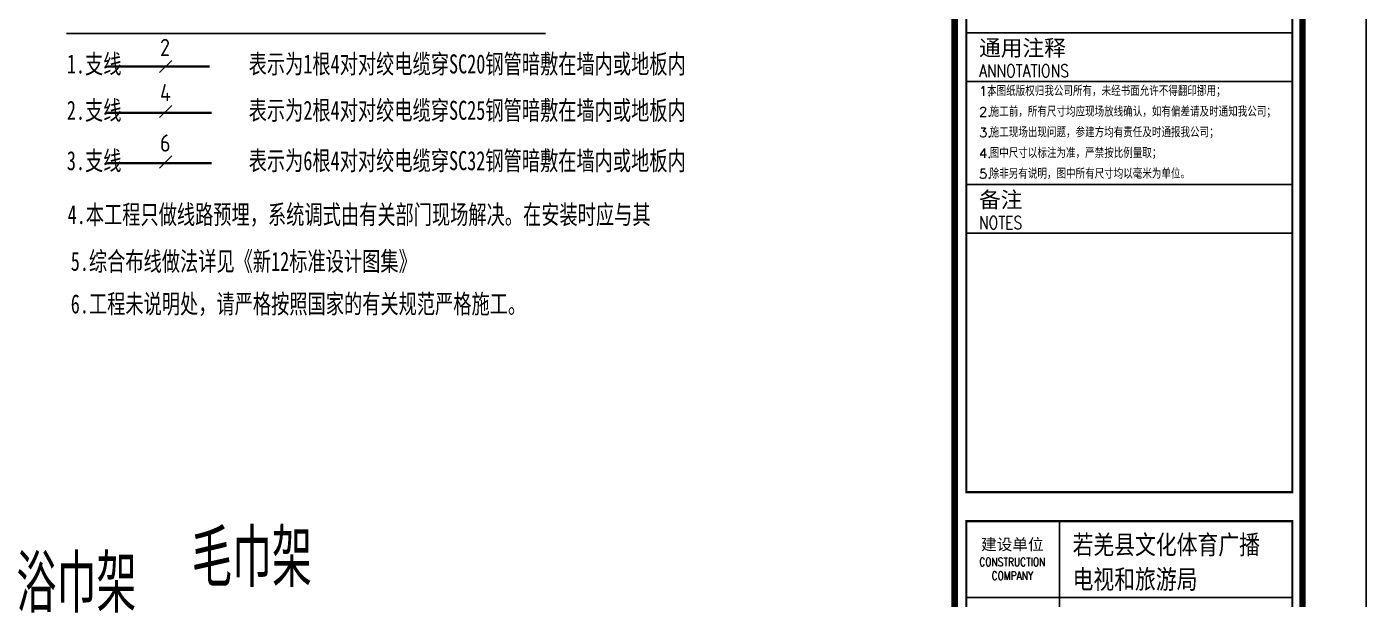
# Model space of a CAD drawing. Extents: x 815029915 to 815825525, y 579155098 to 579748855.
# Drawn here: x 815642773 to 815663833, y 579330385 to 579339380 of the extents above; entities that cross this region are included whole.
import ezdxf

# ---------------------------------------------------------------- set-up
doc = ezdxf.new("R2010")
doc.units = 0
doc.header["$LTSCALE"] = 100
doc.header["$MEASUREMENT"] = 0
for name, color, linetype in [('LIN1', 7, 'Continuous'), ('PUB_TITLE', 4, 'Continuous'), ('TK', 7, 'Continuous'), ('wxf', 7, 'Continuous'), ('zm', 1, 'Continuous')]:
    doc.layers.add(name, color=color, linetype=linetype)
doc.styles.add('-宋体', font='', dxfattribs={"width": 0.8})
doc.styles.add('-黑体', font='', dxfattribs={"width": 0.8})
doc.styles.add('CCIAD-图框(标题项)', font='')
doc.styles.add('CCIAD-图框(版权说明)', font='txt.shx', dxfattribs={"width": 0.7, "bigfont": 'gbcbig.shx'})
doc.styles.add('HZ_TXT', font='TXT.shx', dxfattribs={"bigfont": 'hztxt.shx'})
doc.styles.get("Standard").update_dxf_attribs({"font": 'gbenor.shx', "bigfont": 'gbcbig.shx'})
doc.styles.add('基本字体', font='simplex.shx', dxfattribs={"height": 180, "bigfont": 'hztxt.shx'})
doc.styles.get('-宋体').set_extended_font_data('SimSun')
doc.styles.get('-黑体').set_extended_font_data('SimHei')
doc.styles.get('CCIAD-图框(标题项)').set_extended_font_data('SimHei')

# ---------------------------------------------------------------- blocks, each defined once
blk = doc.blocks.new('CCIAD-TK-A2-图签')
at = {"layer": 'TK'}
for p, q in [((582.39, 262.13), (531.12, 262.13)), ((531.32, 185.4), (582.39, 185.4)), ((545.77, 185.4), (545.77, 131.4)), ((531.32, 173.4), (582.39, 173.4)), ((543.32, 173.4), (582.39, 173.4))]:
    blk.add_line(p, q, dxfattribs=at)
at = {"layer": 'TK', "const_width": 1}
blk.add_lwpolyline([(529.29, 10.46), (529.29, 410)], dxfattribs=at)
at = {"layer": 'TK'}
for points in [[(529.29, 10.46), (584, 10.46), (584, 410)], [(531.12, 254.49), (582.39, 254.49)], [(531.12, 238.28), (582.39, 238.28)], [(531.12, 230.63), (582.39, 230.63)]]:
    blk.add_lwpolyline(points, dxfattribs=at)
at = {"layer": 'TK', "const_width": 0.347}
for points in [[(531.12, 335.84), (582.39, 335.84), (582.39, 189.94), (531.12, 189.94)], [(531.12, 185.4), (582.39, 185.4), (582.39, 13.25), (531.12, 13.25)]]:
    blk.add_lwpolyline(points, close=True, dxfattribs=at)
at = {"layer": 'TK'}
for s, height, style, p in [('通用注释', 2.5, 'CCIAD-图框(标题项)', (533.13, 258.5)), ('1.', 1.5, 'CCIAD-图框(版权说明)', (533.13, 252.22)), ('本图纸版权归我公司所有，未经书面允许不得翻印挪用；', 1.5, 'CCIAD-图框(版权说明)', (534.39, 252.22)), ('施工前，所有尺寸均应现场放线确认，如有偏差请及时通知我公司；', 1.5, 'CCIAD-图框(版权说明)', (534.8, 248.97)), ('2.', 1.5, 'CCIAD-图框(版权说明)', (533.13, 248.97)), ('3.', 1.5, 'CCIAD-图框(版权说明)', (533.13, 245.72)), ('施工现场出现问题，参建方均有责任及时通报我公司；', 1.5, 'CCIAD-图框(版权说明)', (534.8, 245.72)), ('4.', 1.5, 'CCIAD-图框(版权说明)', (533.13, 242.47)), ('图中尺寸以标注为准，严禁按比例量取；', 1.5, 'CCIAD-图框(版权说明)', (534.8, 242.47)), ('5.', 1.5, 'CCIAD-图框(版权说明)', (533.13, 239.22)), ('除非另有说明，图中所有尺寸均以毫米为单位。', 1.5, 'CCIAD-图框(版权说明)', (534.8, 239.22)), ('备注', 2.5, 'CCIAD-图框(标题项)', (533.13, 234.65))]:
    blk.add_text(s, height=height, dxfattribs=dict(at, style=style)).set_placement(p)
at = {"layer": 'TK', "style": 'CCIAD-图框(版权说明)', "width": 0.8}
for s, p in [('ANNOTATIONS', (533.13, 255.16)), ('NOTES', (533.13, 231.3))]:
    blk.add_text(s, height=2, dxfattribs=at).set_placement(p)
at = {"layer": 'TK', "insert": (538.36, 179.4), "char_height": 1.8, "width": 11.6, "attachment_point": 5, "style": '基本字体'}
blk.add_mtext('{\\fSimHei|b0|i0|c134|p49;建设单位\\W0.8;\\P\\Fsimplex,hztxt|c134;\\H0.7224x;CONSTRUCTION \\PCOMPANY\\fKaiTi_GB2312|b0|i0|c134|p49;\\H1.3843x; }', dxfattribs=at)
blk = doc.blocks.new('l')
at = {"layer": 'TK'}
blk.add_lwpolyline([(815463677, 579451444), (815463677, 579409444), (815547777, 579409444), (815547777, 579451444)], close=True, dxfattribs=at)

msp = doc.modelspace()

# ---------------------------------------------------------------- linework, layer by layer
at = {"layer": 'TK'}
msp.add_lwpolyline([(815579733.2, 579355072.2), (815579733.2, 579313072.2), (815663833.2, 579313072.2), (815663833.2, 579355072.2)], close=True, dxfattribs=at)
at = {"layer": 'TK', "const_width": 100}
msp.add_lwpolyline([(815582233.2, 579314117.9), (815582233.2, 579354072.2), (815662833.2, 579354072.2), (815662833.2, 579314117.9)], close=True, dxfattribs=at)
at = {"layer": 'wxf', "color": 7}
for p, q in [((815644857.1, 579338661.4), (815645054.9, 579338850.7)), ((815644857.1, 579337951.8), (815645054.9, 579338141.1)), ((815644857.1, 579337160.3), (815645054.9, 579337349.6))]:
    msp.add_line(p, q, dxfattribs=at)
at = {"layer": 'wxf', "color": 7, "const_width": 36}
for points in [[(815644041.3, 579338756.8), (815645645.9, 579338756.8)], [(815644041.3, 579338028.4), (815645679.8, 579338028.4)], [(815644041.3, 579337236.9), (815645679.8, 579337236.9)]]:
    msp.add_lwpolyline(points, dxfattribs=at)
at = {"layer": 'zm'}
msp.add_line((815643397.1, 579339273.8), (815650931.3, 579339273.8), dxfattribs=at)

# ---------------------------------------------------------------- block references
at = {"layer": 'TK', "xscale": 100, "yscale": 100, "zscale": 100}
msp.add_blockref('CCIAD-TK-A2-图签', (815604433.2, 579313072.2), dxfattribs=at)
at = {"layer": 'zm', "color": 1}
msp.add_blockref('l', (116055.9, -96372.3), dxfattribs=at)

# ---------------------------------------------------------------- texts
at = {"layer": 'LIN1', "color": 7, "linetype": 'Continuous', "style": 'HZ_TXT', "width": 0.7}
for s, p in [('毛巾架', (815645367.8, 579330578)), ('浴巾架', (815642608.3, 579330176.8))]:
    msp.add_text(s, height=900, dxfattribs=at).set_placement(p)
at = {"layer": 'PUB_TITLE', "style": '-宋体', "width": 0.8}
for s, p in [('若羌县文化体育广播', (815659216.1, 579331091.6)), ('电视和旅游局', (815659216.1, 579330548))]:
    msp.add_text(s, height=300, dxfattribs=at).set_placement(p)
at = {"layer": 'wxf', "color": 7}
for s, p in [('2', (815644867.6, 579338919.6)), ('4', (815644867.6, 579338210)), ('6', (815644867.6, 579337418.5))]:
    msp.add_text(s, height=270, dxfattribs=at).set_placement(p)
at = {"layer": 'zm', "color": 4, "style": '-黑体', "width": 0.7}
for s, p in [('1.支线              表示为1根4对对绞电缆穿SC20钢管暗敷在墙内或地板内', (815643403, 579338646.2)), ('2.支线              表示为2根4对对绞电缆穿SC25钢管暗敷在墙内或地板内', (815643403, 579337917.8)), ('3.支线              表示为6根4对对绞电缆穿SC32钢管暗敷在墙内或地板内', (815643403, 579337126.3)), ('4.本工程只做线路预埋，系统调式由有关部门现场解决。在安装时应与其', (815643415.4, 579336279.5)), ('5.综合布线做法详见《新12标准设计图集》', (815643464.3, 579335544.4)), ('6.工程未说明处，请严格按照国家的有关规范严格施工。', (815643464.3, 579334875.9))]:
    msp.add_text(s, height=300, dxfattribs=at).set_placement(p)

doc.saveas('drawing.dxf')
